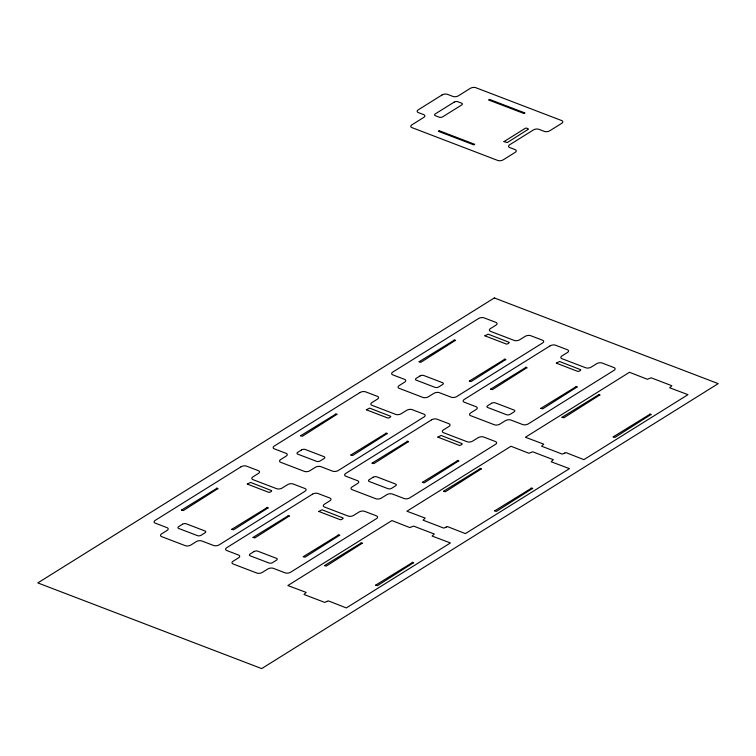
<?xml version="1.0" encoding="UTF-8"?>
<svg xmlns="http://www.w3.org/2000/svg" width="756" height="756" viewBox="0 0 756 756"><rect width="100%" height="100%" fill="white"/><g stroke="black" fill="none" stroke-linecap="round" stroke-linejoin="round"><path stroke-width="1.13" d="M327.187 601.36L324.721 602.409L304.025 594.49L306.161 592.42L287.856 585.541L391.939 520.572L409.846 527.575L413.598 526.1L434.284 534.019L432.12 536.07L450.425 542.95L346.333 607.928L328.52 600.935L327.187 601.322M446.229 527.045L443.819 528.113L423.076 520.175L425.184 518.087L406.898 511.226L510.99 446.257L528.898 453.269L532.64 451.786L553.335 459.705L551.162 461.755L569.466 468.635L465.384 533.613L447.561 526.63L446.238 527.017M564.741 453.071L562.284 454.12L541.589 446.201L543.734 444.159L525.411 437.251L629.493 372.283L647.41 379.295L651.152 377.811L671.848 385.73L669.674 387.781L687.979 394.66L583.897 459.639L566.074 452.655L564.751 453.042M247.316 484.095L268.304 492.165C269.174 493.186 273.114 490.653 271.149 490.427L250.586 482.432L247.335 484.02M318.796 511.453L339.794 519.523C340.672 520.563 344.698 517.917 342.562 517.794L322.065 509.79L318.796 511.453M366.358 409.78L387.355 417.851C388.244 418.881 392.241 416.291 390.2 416.112L369.627 408.117L366.358 409.78M437.847 437.138L458.835 445.208C459.752 446.257 463.73 443.592 461.689 443.47L441.117 435.475L437.847 437.138M484.87 335.806L505.858 343.876C506.747 344.916 510.754 342.288 508.637 342.147L488.14 334.143L484.87 335.806M504.006 141.608L507.276 142.563L527.754 129.616C530.107 128.936 525.429 127.443 524.995 128.473L504.006 141.608M556.359 363.163L577.348 371.234C578.264 372.283 582.3 369.561 580.126 369.504L559.563 361.481L556.378 363.088M181.553 510.092L183.349 510.555L217.293 488.99C219.75 488.962 215.706 487.318 216.377 488.641L181.563 510.054M231.809 529.332L233.613 529.786L267.558 508.23C270.005 508.24 265.961 506.558 266.641 507.881L231.818 529.304M253.033 537.45L254.838 537.913L288.783 516.348C291.183 516.376 287.289 514.656 287.866 515.998L253.052 537.412M300.595 435.777L302.4 436.24L336.344 414.675C338.792 414.694 334.813 413.003 335.428 414.326L300.605 435.758M303.298 556.69L305.093 557.144L339.038 535.588C341.485 535.579 337.431 533.906 338.121 535.239L303.298 556.662M324.466 565.62L326.261 566.083L361.737 543.564C364.194 543.573 360.187 541.882 360.82 543.214L324.475 565.582M350.86 455.017L352.655 455.481L386.599 433.916C389.038 433.935 385.031 432.243 385.692 433.566L350.869 454.98M372.084 463.135L373.889 463.598L407.824 442.033C410.253 442.052 406.274 440.342 406.917 441.684L372.084 463.116M375.637 585.201L377.433 585.664L412.908 563.144C415.365 563.135 411.358 561.453 412.001 562.795L375.637 585.182M419.107 361.803L420.912 362.266L454.857 340.701C457.248 340.748 453.345 339 453.94 340.351L419.117 361.765M422.339 482.375L424.144 482.838L458.089 461.273C460.555 461.255 456.511 459.591 457.172 460.924L422.339 482.375M443.507 491.305L445.312 491.769L480.788 469.249C483.226 469.259 479.181 467.558 479.871 468.9L443.526 491.268M469.363 381.043L471.168 381.506L505.112 359.941C507.56 359.932 503.6 358.25 504.195 359.591L469.363 381.043M490.597 389.16L492.392 389.623L526.337 368.059C528.765 368.077 524.777 366.367 525.42 367.709L490.597 389.16M494.679 510.895L496.484 511.349L531.959 488.83C534.379 488.867 530.476 487.138 531.043 488.48L494.698 510.848M540.852 408.401L542.657 408.864L576.592 387.299C579.03 387.327 575.032 385.617 575.685 386.949L540.861 408.353M562.02 417.331L563.825 417.794L599.3 395.275C601.7 395.293 597.816 393.574 598.383 394.925L562.029 417.293M613.192 436.911L614.997 437.374L650.472 414.855C652.9 414.855 648.913 413.173 649.555 414.505L613.201 436.892M442.005 94.991L418.276 109.8A3.912 1.937 -9.1 0 0 418.285 112.559L423.766 114.657A3.912 1.937 -9.1 0 1 423.766 117.416L411.888 124.834A3.912 1.937 -9.1 0 0 411.888 127.594L497.788 160.47A3.912 1.937 -9.1 0 0 503.269 159.809L515.148 152.391A3.912 1.937 -9.1 0 0 515.148 149.631L509.657 147.533A3.912 1.937 -9.1 0 1 509.657 144.774L533.377 129.966A3.912 1.937 -9.1 0 1 538.858 129.304L544.348 131.402A3.912 1.937 -9.1 0 0 549.82 130.741L561.699 123.332A3.912 1.937 -9.1 0 0 561.699 120.573L475.807 87.696A3.912 1.937 -9.1 0 0 470.326 88.358L458.448 95.776A3.912 1.937 -9.1 0 1 452.967 96.437L447.486 94.339A3.912 1.937 -9.1 0 0 442.005 94.991M454.139 102.136L435.324 113.872A2.608 1.285 -9.1 0 0 435.333 115.715L439.17 117.18A2.608 1.285 -9.1 0 0 442.818 116.745L461.632 104.999A2.608 1.285 -9.1 0 0 461.623 103.166L457.786 101.691A2.608 1.285 -9.1 0 0 454.139 102.136M439.283 130.741L438.367 131.308L473.823 144.878L474.73 144.311L439.283 130.741M489.501 99.395L488.584 99.962L524.04 113.532L524.947 112.965L489.501 99.395M494.32 297.949L37.8 582.914L261.68 668.597L718.2 383.632L494.32 297.949M241.022 466.802L155.197 520.374A3.912 1.937 -9.1 0 0 155.207 523.133L167.095 527.679A3.912 1.937 -9.1 0 1 167.095 530.438L161.614 533.859A3.912 1.937 -9.1 0 0 161.614 536.618L185.362 545.7A3.912 1.937 -9.1 0 0 190.843 545.038L196.314 541.627A3.912 1.937 -9.1 0 1 201.795 540.965L213.683 545.511A3.912 1.937 -9.1 0 0 219.164 544.849L304.989 491.277A3.912 1.937 -9.1 0 0 304.989 488.518L293.101 483.972A3.912 1.937 -9.1 0 0 287.62 484.634L282.139 488.045A3.912 1.937 -9.1 0 1 276.668 488.707L252.92 479.625A3.912 1.937 -9.1 0 1 252.92 476.866L258.401 473.445A3.912 1.937 -9.1 0 0 258.391 470.686L246.503 466.14A3.912 1.937 -9.1 0 0 241.022 466.802M360.073 392.487L274.248 446.059A3.912 1.937 -9.1 0 0 274.248 448.818L286.137 453.364A3.912 1.937 -9.1 0 1 286.146 456.123L280.665 459.544A3.912 1.937 -9.1 0 0 280.665 462.303L304.403 471.394A3.912 1.937 -9.1 0 0 309.884 470.733L315.365 467.312A3.912 1.937 -9.1 0 1 320.846 466.65L332.735 471.196A3.912 1.937 -9.1 0 0 338.215 470.534L424.04 416.962A3.912 1.937 -9.1 0 0 424.04 414.203L412.152 409.657A3.912 1.937 -9.1 0 0 406.671 410.319L401.19 413.74A3.912 1.937 -9.1 0 1 395.709 414.401L371.971 405.31A3.912 1.937 -9.1 0 1 371.971 402.551L377.442 399.13A3.912 1.937 -9.1 0 0 377.442 396.371L365.554 391.825A3.912 1.937 -9.1 0 0 360.073 392.487M478.586 318.512L392.761 372.084A3.912 1.937 -9.1 0 0 392.761 374.844L404.649 379.389A3.912 1.937 -9.1 0 1 404.649 382.149L399.168 385.569A3.912 1.937 -9.1 0 0 399.177 388.329L422.916 397.42A3.912 1.937 -9.1 0 0 428.397 396.758L433.878 393.337A3.912 1.937 -9.1 0 1 439.359 392.676L451.247 397.221A3.912 1.937 -9.1 0 0 456.728 396.56L542.553 342.988A3.912 1.937 -9.1 0 0 542.543 340.228L530.655 335.683A3.912 1.937 -9.1 0 0 525.184 336.344L519.703 339.765A3.912 1.937 -9.1 0 1 514.222 340.417L490.483 331.336A3.912 1.937 -9.1 0 1 490.474 328.576L495.955 325.156A3.912 1.937 -9.1 0 0 495.955 322.396L484.067 317.851A3.912 1.937 -9.1 0 0 478.586 318.512M182.527 524.22L178.69 526.611A2.608 1.285 -9.1 0 0 178.699 528.453L197.524 535.654A2.608 1.285 -9.1 0 0 201.172 535.22L205.008 532.819A2.608 1.285 -9.1 0 0 205.008 530.986L186.184 523.776A2.608 1.285 -9.1 0 0 182.527 524.22M301.578 449.905L297.741 452.305A2.608 1.285 -9.1 0 0 297.741 454.139L316.566 461.34A2.608 1.285 -9.1 0 0 320.223 460.905L324.05 458.514A2.608 1.285 -9.1 0 0 324.05 456.671L305.226 449.47A2.608 1.285 -9.1 0 0 301.578 449.905M420.081 375.93L416.254 378.321A2.608 1.285 -9.1 0 0 416.254 380.164L435.078 387.365A2.608 1.285 -9.1 0 0 438.735 386.93L442.562 384.539A2.608 1.285 -9.1 0 0 442.562 382.697L423.738 375.496A2.608 1.285 -9.1 0 0 420.081 375.93M312.511 494.159L226.687 547.731A3.912 1.937 -9.1 0 0 226.687 550.491L238.575 555.036A3.912 1.937 -9.1 0 1 238.575 557.796L233.103 561.217A3.912 1.937 -9.1 0 0 233.103 563.976L256.842 573.057A3.912 1.937 -9.1 0 0 262.323 572.396L267.804 568.985A3.912 1.937 -9.1 0 1 273.285 568.323L285.173 572.868A3.912 1.937 -9.1 0 0 290.654 572.207L376.479 518.635A3.912 1.937 -9.1 0 0 376.479 515.875L364.59 511.33A3.912 1.937 -9.1 0 0 359.109 511.992L353.628 515.403A3.912 1.937 -9.1 0 1 348.147 516.064L324.409 506.983A3.912 1.937 -9.1 0 1 324.409 504.224L329.881 500.803A3.912 1.937 -9.1 0 0 329.881 498.043L317.993 493.498A3.912 1.937 -9.1 0 0 312.511 494.159M431.563 419.845L345.738 473.417A3.912 1.937 -9.1 0 0 345.738 476.176L357.626 480.721A3.912 1.937 -9.1 0 1 357.626 483.481L352.145 486.902A3.912 1.937 -9.1 0 0 352.154 489.661L375.893 498.752A3.912 1.937 -9.1 0 0 381.374 498.091L386.855 494.67A3.912 1.937 -9.1 0 1 392.336 494.008L404.224 498.554A3.912 1.937 -9.1 0 0 409.695 497.902L495.53 444.32A3.912 1.937 -9.1 0 0 495.52 441.561L483.632 437.015A3.912 1.937 -9.1 0 0 478.151 437.677L472.68 441.098A3.912 1.937 -9.1 0 1 467.199 441.759L443.451 432.668A3.912 1.937 -9.1 0 1 443.451 429.909L448.932 426.488A3.912 1.937 -9.1 0 0 448.932 423.729L437.044 419.183A3.912 1.937 -9.1 0 0 431.563 419.845M550.066 345.87L464.241 399.442A3.912 1.937 -9.1 0 0 464.25 402.201L476.138 406.747A3.912 1.937 -9.1 0 1 476.138 409.506L470.657 412.927A3.912 1.937 -9.1 0 0 470.657 415.687L494.405 424.777A3.912 1.937 -9.1 0 0 499.886 424.116L505.358 420.695A3.912 1.937 -9.1 0 1 510.839 420.034L522.727 424.579A3.912 1.937 -9.1 0 0 528.208 423.918L614.033 370.345A3.912 1.937 -9.1 0 0 614.033 367.586L602.145 363.041A3.912 1.937 -9.1 0 0 596.664 363.702L591.183 367.123A3.912 1.937 -9.1 0 1 585.702 367.775L561.963 358.694A3.912 1.937 -9.1 0 1 561.963 355.934L567.444 352.513A3.912 1.937 -9.1 0 0 567.435 349.754L555.547 345.209A3.912 1.937 -9.1 0 0 550.066 345.87M254.016 551.578L250.179 553.968A2.608 1.285 -9.1 0 0 250.179 555.811L269.004 563.012A2.608 1.285 -9.1 0 0 272.661 562.577L276.488 560.177A2.608 1.285 -9.1 0 0 276.488 558.344L257.664 551.133A2.608 1.285 -9.1 0 0 254.016 551.578M373.058 477.263L369.23 479.663A2.608 1.285 -9.1 0 0 369.23 481.496L388.055 488.697A2.608 1.285 -9.1 0 0 391.702 488.263L395.539 485.872A2.608 1.285 -9.1 0 0 395.539 484.029L376.715 476.828A2.608 1.285 -9.1 0 0 373.058 477.263M491.57 403.288L487.733 405.679A2.608 1.285 -9.1 0 0 487.733 407.522L506.558 414.723A2.608 1.285 -9.1 0 0 510.215 414.288L514.052 411.897A2.608 1.285 -9.1 0 0 514.052 410.054L495.227 402.853A2.608 1.285 -9.1 0 0 491.57 403.288"/></g></svg>
